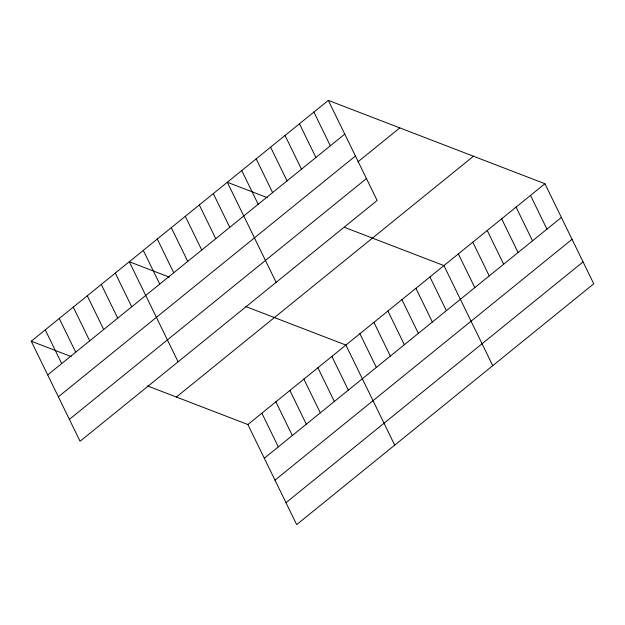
<?xml version="1.0" encoding="UTF-8"?>
<svg xmlns="http://www.w3.org/2000/svg" width="625" height="625" viewBox="0 0 625 625"><rect width="100%" height="100%" fill="white"/><g stroke="black" fill="none" stroke-linecap="round" stroke-linejoin="round"><path stroke-width="0.94" d="M328.32 100.391L377.133 200.469L80.062 441.281L31.25 341.203L328.32 100.391L544.938 183.719L593.75 283.797L296.68 524.609L247.867 424.531L147.445 385.906M47.688 374.914L344.766 134.102M58.375 396.812L355.445 156M357.961 161.812L399.805 127.891M69.375 419.375L366.453 178.57M176.383 397.031L473.453 156.227M247.867 424.531L544.938 183.719M264.305 458.242L561.383 217.43M274.992 480.141L572.062 239.328M285.992 502.703L583.07 261.898M267.312 197.656L227.32 182.266L276.125 282.344M344.398 227.305L443.938 265.594L492.742 365.672M169.281 277.125L129.281 261.734L178.094 361.812M245.484 306.438L345.898 345.062L394.711 445.141M31.25 341.203L71.25 356.586M530.508 195.414L546.953 229.125M516.078 207.117L532.523 240.82M501.648 218.812L518.094 252.516M487.227 230.508L503.664 264.219M472.797 242.203L489.234 275.914M458.367 253.898L474.805 287.609M429.93 276.945L446.367 310.656M415.922 288.305L432.367 322.008M313.898 112.094L330.336 145.797M401.922 299.656L418.359 333.359M299.469 123.789L315.906 157.492M387.914 311.008L404.359 344.719M285.039 135.484L301.477 169.188M373.914 322.359L390.352 356.07M270.609 147.18L287.047 180.891M359.906 333.711L376.344 367.422M256.18 158.875L272.617 192.586M241.75 170.57L258.188 204.281M331.898 356.414L348.336 390.125M317.891 367.766L334.328 401.477M303.883 379.125L320.328 412.828M213.313 193.625L229.758 227.328M199.312 204.977L215.75 238.68M289.883 390.477L306.32 424.18M185.305 216.328L201.742 250.031M275.875 401.828L292.32 435.531M171.297 227.68L187.742 261.391M261.867 413.18L278.312 446.891M157.297 239.031L173.734 272.742M143.289 250.383L159.727 284.094M115.281 273.086L131.719 306.797M101.273 284.438L117.719 318.148M87.273 295.797L103.711 329.5M73.266 307.148L89.703 340.852M59.258 318.5L75.703 352.203M45.258 329.852L61.695 363.562"/></g></svg>
